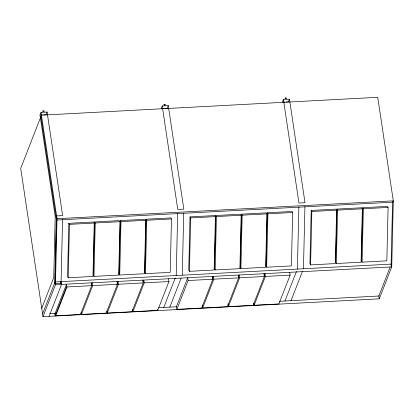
<?xml version="1.0" encoding="UTF-8"?>
<svg xmlns="http://www.w3.org/2000/svg" width="414" height="414" viewBox="0 0 414 414"><rect width="100%" height="100%" fill="white"/><g stroke="black" fill="none" stroke-linecap="round" stroke-linejoin="round"><path stroke-width="0.62" d="M42.58 313.884L55.026 281.96L56.594 215.911L62.654 215.585L47.082 112.059L41.022 112.38L39.987 115.04L55.207 216.253L53.758 277.468L41.736 308.29M41.022 112.38L57.013 218.706L55.445 284.76L42.999 316.684L379.286 298.82L391.732 266.895L393.3 200.847L377.734 97.316L41.447 115.18L20.7 168.384L42.999 316.684M60.874 282.193L60.842 283.399L61.505 284.439L49.059 316.363M61.505 284.439L61.086 281.639L62.561 219.436M68.822 223.322L67.554 276.728L68.222 277.763L92.964 276.449L94.226 223.048L93.564 222.007L68.822 223.322L69.485 224.362L68.222 277.763M94.573 221.956L93.31 275.357L93.973 276.397L118.714 275.082L119.982 221.681L119.315 220.641L94.573 221.956L95.241 222.996L93.973 276.397M120.324 220.59L119.061 273.99L119.724 275.031L144.465 273.716L145.733 220.31L145.066 219.275L120.324 220.59L120.992 221.625L119.724 275.031M146.08 219.218L144.812 272.624L145.474 273.659L170.216 272.345L171.484 218.944L170.822 217.904L146.08 219.218L146.742 220.258L145.474 273.659M176.209 275.522L177.684 213.319M182.269 275.201L183.744 212.998M190.005 216.889L188.743 270.29L189.405 271.325L214.147 270.016L215.415 216.61L214.747 215.575L190.005 216.889L190.673 217.924L189.405 271.325M215.756 215.518L214.493 268.924L215.156 269.959L239.897 268.645L241.165 215.244L240.498 214.204L215.756 215.518L216.424 216.558L215.156 269.959M241.512 214.152L240.244 267.553L240.907 268.593L265.648 267.278L266.916 213.878L266.254 212.837L241.512 214.152L242.174 215.187L240.907 268.593M267.263 212.786L265.995 266.186L266.663 267.227L291.404 265.912L292.667 212.506L292.005 211.471L267.263 212.786L267.925 213.821L266.663 267.227M297.397 269.09L298.872 206.886M303.457 268.769L304.932 206.56M311.193 210.452L309.926 263.853L310.588 264.893L335.33 263.578L336.598 210.172L335.935 209.137L311.193 210.452L311.856 211.487L310.588 264.893M336.944 209.08L335.676 262.486L336.344 263.521L361.086 262.207L362.348 208.806L361.686 207.771L336.944 209.08L337.607 210.121L336.344 263.521M362.695 207.714L361.427 261.12L362.095 262.155L386.836 260.841L388.099 207.44L387.437 206.4L362.695 207.714L363.357 208.754L362.095 262.155M391.085 265.219L392.591 201.659M47.082 112.059L46.047 114.719L43.62 114.849M55.026 281.96L391.313 264.101L391.732 266.895L55.445 284.76L54.783 283.719L56.351 217.671L57.013 218.706L56.495 220.036L40.924 116.51M60.615 282.845L61.086 281.639M66.53 286.778L55.119 316.042L54.7 313.243M55.709 315.789L66.949 286.969L66.525 284.175L55.29 312.994L55.709 315.789L80.451 314.48L91.691 285.655L91.266 282.86M91.344 285.205L92.281 282.803L92.7 285.603L81.465 314.423L106.207 313.108L117.441 284.289L117.022 281.489M162.21 105.943L177.777 209.474L183.837 209.153L168.265 105.622L162.21 105.943L161.17 108.603L163.597 108.473M168.265 105.622L167.23 108.282L164.808 108.411M116.862 284.439L118.031 281.437L118.451 284.237L107.216 313.056L131.957 311.742L143.192 282.922L142.773 280.123M143.078 281.872L143.782 280.071L144.201 282.865L132.966 311.69L157.708 310.376L168.943 281.551L168.524 278.757M163.763 307.447L175.272 277.934M169.823 307.126L181.094 278.213M176.897 309.356L188.132 280.537L187.713 277.737L176.473 306.557L176.897 309.356L201.639 308.042L212.874 279.222L212.454 276.423M212.056 279.973L213.464 276.371L213.883 279.165L202.648 307.985L227.389 306.671L238.624 277.851L238.205 275.056M282.353 102.165L283.393 99.505L289.453 99.184L305.02 202.715L298.96 203.036L283.393 99.505M289.453 99.184L288.413 101.844L285.991 101.973M238.278 277.401L239.214 274.999L239.634 277.799L228.399 306.619L253.14 305.304L264.375 276.485L263.956 273.685M264.028 276.034L264.965 273.633L265.384 276.433L254.149 305.253L278.891 303.938L290.131 275.119L289.707 272.319M284.951 301.014L296.455 271.496M291.006 300.688L302.515 271.175M390.138 267.113L378.867 296.026L279.419 301.304M391.101 264.649L391.313 264.101M39.987 115.04L42.409 114.911M283.569 102.103L284.78 102.041M57.013 218.706L393.3 200.847L392.782 202.177L57.142 220.005M69.485 224.362L94.226 223.048M95.241 222.996L119.982 221.681M120.992 221.625L145.733 220.31M146.742 220.258L171.484 218.944M190.673 217.924L215.415 216.61M216.424 216.558L241.165 215.244M242.174 215.187L266.916 213.878M267.925 213.821L292.667 212.506M311.856 211.487L336.598 210.172M337.607 210.121L362.348 208.806M363.357 208.754L388.099 207.44M55.429 283.688L61.236 283.378M66.949 286.969L91.691 285.655M92.7 285.603L117.441 284.289M118.451 284.237L143.192 282.922M144.201 282.865L168.943 281.551M188.132 280.537L212.874 279.222M213.883 279.165L238.624 277.851M239.634 277.799L264.375 276.485M265.384 276.433L290.131 275.119M49.851 313.501L55.988 313.175M158.666 307.721L176.747 306.758M378.805 295.627L379.286 298.82M253.813 303.012L254.149 305.253M227.979 303.819L228.399 306.619M202.223 305.19L202.648 307.985M157.537 309.253L157.708 310.376M132.63 309.449L132.966 311.69M106.879 310.816L107.216 313.056M81.123 312.187L81.465 314.423M43.025 111.459A0.776 0.44 5.3 0 0 44.226 111.206A0.776 0.44 5.3 0 0 43.118 110.709A0.776 0.44 5.3 0 0 43.025 111.459M285.391 98.589A0.776 0.44 5.3 0 0 286.597 98.33A0.776 0.44 5.3 0 0 285.489 97.833A0.776 0.44 5.3 0 0 285.391 98.589M164.208 105.021A0.776 0.44 5.3 0 0 165.414 104.768A0.776 0.44 5.3 0 0 164.301 104.271A0.776 0.44 5.3 0 0 164.208 105.021"/></g></svg>
